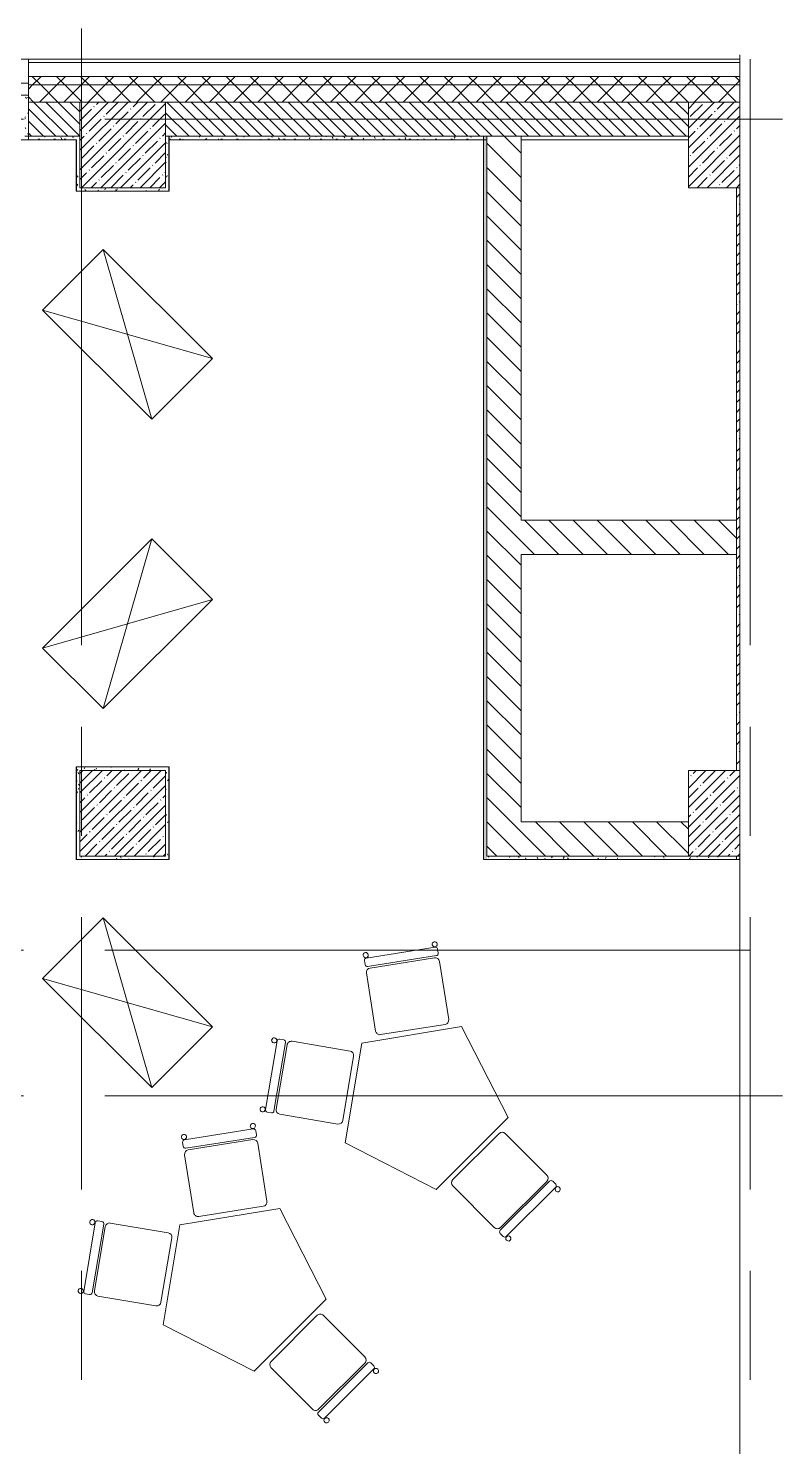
# Model space of a CAD drawing. Header units: millimetres. Extents: x 35111 to 235598, y -8553 to 29000.
# Drawn here: x 80350 to 84750, y 19254 to 27530 of the extents above; entities that cross this region are included whole.
import ezdxf

# ---------------------------------------------------------------- set-up
doc = ezdxf.new("R2010")
doc.units = ezdxf.units.MM
doc.linetypes.add('Осевая', pattern=[3175, 635, -476.25, 1587.5, -476.25])
for name, color, linetype, lineweight in [('A-DETL-GENF', 7, 'Continuous', 9), ('A-GLAZ', 7, 'Continuous', 9), ('A-GLAZ-1', 7, 'Continuous', 13), ('A-WALL', 7, 'Continuous', 9), ('I-WALL', 7, 'Continuous', 9), ('S-COLS', 7, 'Continuous', 9), ('Оси', 7, 'Continuous', 9), ('Оси-2', 7, 'Осевая', 9)]:
    doc.layers.add(name, color=color, linetype=linetype, lineweight=lineweight)
for name, color, linetype, lineweight, true_color in [('A-WALL-1', 7, 'Continuous', 9, 0x3c3c3c), ('A-WALL-FNSH-1', 7, 'Continuous', 9, 0x3c3c3c), ('I-FURN-1', 7, 'Continuous', 9, 0xf0f0f0)]:
    doc.layers.add(name, color=color, linetype=linetype, lineweight=lineweight, true_color=true_color)
pattern_1 = [(45, (0, 0), (-57.02463, 57.02463), []), (45, (57.025, 0), (-57.02463, 57.02463), [100.806, -20.161, 3.353, -16.808])]
pattern_2 = [(45, (0, 0), (-70.71068, 70.71068), []), (135, (0, 0), (-70.71068, -70.71068), [])]
pattern_3 = [(135, (0, 0), (-70.71068, -70.71068), [])]
pattern_4 = [(0, (0, 0), (121.92, 30.48), [10.058, -81.382, 10.058, -81.382, -487.68]), (0, (0, 0), (121.92, 30.48), [-182.88, 10.058, -172.822, 10.058, -81.382, -213.36]), (0, (0, 0), (121.92, 30.48), [-457.2, 10.058, -50.902, 10.058, -142.342]), (120, (45.72, 15.24), (-87.356454, 90.345817), [10.058, -81.382, 10.058, -81.382, -487.68]), (120, (45.72, 15.24), (-87.356454, 90.345817), [-182.88, 10.058, -172.822, 10.058, -81.382, -213.36]), (120, (45.72, 15.24), (-87.356454, 90.345817), [-457.2, 10.058, -50.902, 10.058, -142.342]), (240, (60.96, 76.2), (-34.563546, -120.825817), [10.058, -81.382, 10.058, -81.382, -487.68]), (240, (60.96, 76.2), (-34.563546, -120.825817), [-182.88, 10.058, -172.822, 10.058, -81.382, -213.36]), (240, (60.96, 76.2), (-34.563546, -120.825817), [-457.2, 10.058, -50.902, 10.058, -142.342])]

# ---------------------------------------------------------------- blocks, each defined once
blk = doc.blocks.new('BSC_Колонна _Прямоугольная - 500х500-23287078-План размещения напольных электротехнических лючков и розеток 3 этажа в осях 12-23')
at = {"layer": 'S-COLS'}
h = blk.add_hatch(dxfattribs=at)
h.set_pattern_fill('FP_18', color=256, style=0, pattern_type=2)
h.set_pattern_definition([(45, (-84450, -22950), (-57.02463, 57.02463), []), (45, (-84392.975, -22950), (-57.02463, 57.02463), [100.806, -20.161, 3.353, -16.808])])
h.paths.add_polyline_path([(-250, -250), (50.7, -250), (50.7, 250), (-250, 250)])
for p, q in [((50.7, 250), (-250, 250)), ((-250, 250), (-250, -250)), ((-250, -250), (50.7, -250))]:
    blk.add_line(p, q, dxfattribs=at)
blk = doc.blocks.new('120_Окно_СКБ_2Ст - 120_Окно_СКБ_2Ст 3100х2500 _мал_створка слева_ 2-19089248-План размещения напольных электротехнических лючков и розеток 3 этажа в осях 12-23')
at = {"layer": 'A-GLAZ'}
for p, q in [((1550, -5), (-1550, -5)), ((-1530, -75), (-1500, -75)), ((-1430, -55), (600, -55)), ((600, -65), (-1430, -65)), ((670, -75), (700, -75)), ((770, -55), (1430, -55)), ((1430, -65), (770, -65)), ((1500, -75), (1530, -75))]:
    blk.add_line(p, q, dxfattribs=at)
at = {"layer": 'A-GLAZ-1'}
for p, q in [((-1550, -75), (-1550, -5)), ((-1550, -5), (-1480, -5)), ((-1480, -75), (-1550, -75)), ((-1480, -75), (-1500, -75)), ((-1500, -75), (-1500, -85)), ((-1480, -5), (-1480, -75)), ((650, -35), (-1480, -35)), ((-1480, -35), (-1480, -75)), ((-1430, -85), (-1430, -35)), ((600, -85), (600, -35)), ((650, -75), (650, -5)), ((650, -5), (720, -5)), ((650, -75), (650, -35)), ((720, -75), (650, -75)), ((670, -75), (650, -75)), ((670, -85), (670, -75)), ((720, -75), (700, -75)), ((700, -75), (700, -85)), ((720, -5), (720, -75)), ((1480, -35), (720, -35)), ((720, -35), (720, -75)), ((770, -85), (770, -35)), ((1430, -85), (1430, -35)), ((1480, -75), (1480, -5)), ((1480, -5), (1550, -5)), ((1480, -75), (1480, -35)), ((1550, -75), (1480, -75)), ((1500, -75), (1480, -75)), ((1500, -85), (1500, -75)), ((1550, -5), (1550, -75)), ((-1500, -85), (670, -85)), ((670, -85), (-1500, -85)), ((700, -85), (1500, -85)), ((1500, -85), (700, -85))]:
    blk.add_line(p, q, dxfattribs=at)
blk = doc.blocks.new('BSC_Колонна _Прямоугольная - 500х500-V48-План размещения напольных электротехнических лючков и розеток 3 этажа в осях 12-23')
at = {"layer": 'S-COLS'}
h = blk.add_hatch(dxfattribs=at)
h.set_pattern_fill('FP_49', color=256, style=0, pattern_type=2)
h.set_pattern_definition([(45, (-80900, -22950), (-57.02463, 57.02463), []), (45, (-80842.975, -22950), (-57.02463, 57.02463), [100.806, -20.161, 3.353, -16.808])])
h.paths.add_polyline_path([(-250, -250), (250, -250), (250, 250), (-250, 250)])
for p, q in [((250, 250), (-250, 250)), ((-250, 250), (-250, -250)), ((250, -250), (250, 250)), ((-250, -250), (250, -250))]:
    blk.add_line(p, q, dxfattribs=at)
blk = doc.blocks.new('Шкаф параметрический - 1_303-26231832-План размещения напольных электротехнических лючков и розеток 3 этажа в осях 12-23')
at = {"layer": 'I-FURN-1'}
for p, q in [((0, 0), (900, 500)), ((0, 500), (900, 0)), ((900, 500), (0, 500)), ((0, 500), (0, 0)), ((0, 0), (0, 500)), ((0, 500), (900, 500)), ((900, 0), (900, 500)), ((900, 500), (900, 0)), ((0, 0), (900, 0)), ((900, 0), (0, 0))]:
    blk.add_line(p, q, dxfattribs=at)
blk = doc.blocks.new('Шкаф параметрический - 1_303-26231838-План размещения напольных электротехнических лючков и розеток 3 этажа в осях 12-23')
at = {"layer": 'I-FURN-1'}
for p, q in [((0, 0), (900, -500)), ((0, -500), (900, 0)), ((900, 0), (0, 0)), ((0, 0), (0, -500)), ((0, -500), (0, 0)), ((0, 0), (900, 0)), ((900, -500), (900, 0)), ((900, 0), (900, -500)), ((0, -500), (900, -500)), ((900, -500), (0, -500))]:
    blk.add_line(p, q, dxfattribs=at)
blk = doc.blocks.new('Стол 5ти угольный - 1_288-26232680-План размещения напольных электротехнических лючков и розеток 3 этажа в осях 12-23')
at = {"layer": 'I-FURN-1'}
for p, q in [((0, 455), (-480, 111.7)), ((-480, 111.7), (0, 455)), ((480, 111.7), (0, 455)), ((0, 455), (480, 111.7)), ((-480, 111.7), (-297, -456)), ((-297, -456), (-480, 111.7)), ((297, -456), (480, 111.7)), ((480, 111.7), (297, -456)), ((-297, -456), (297, -456)), ((297, -456), (-297, -456))]:
    blk.add_line(p, q, dxfattribs=at)
blk = doc.blocks.new('Стул Breuer - 1_9а-V123-План размещения напольных электротехнических лючков и розеток 3 этажа в осях 12-23')
at = {"layer": 'I-FURN-1'}
for p, q in [((-215.9, 215.9), (-215.9, -127)), ((190.5, 241.3), (-190.5, 241.3)), ((215.9, -127), (215.9, 215.9)), ((203.2, -163.5), (-203.2, -163.5)), ((-190.5, -152.4), (190.5, -152.4)), ((-215.9, -176.2), (-215.9, -200.8)), ((-203.2, -213.5), (203.2, -213.5)), ((215.9, -200.8), (215.9, -176.2))]:
    blk.add_line(p, q, dxfattribs=at)
for centre, radius, start, end in [((-190.5, 215.9), 25.4, 90, 180), ((190.5, 215.9), 25.4, 0, 90), ((-190.5, -127), 25.4, 180, 270), ((-203.2, -176.2), 12.7, 90, 180), ((190.5, -127), 25.4, 270, 360), ((203.2, -176.2), 12.7, 360, 90), ((-203.5, -230.6), 15.1, 360, 180), ((-203.5, -230.6), 15.1, 180, 360), ((-203.2, -200.8), 12.7, 180, 270), ((203.7, -230.6), 15.1, 360, 180), ((203.7, -230.6), 15.1, 180, 360), ((203.2, -200.8), 12.7, 270, 360)]:
    blk.add_arc(centre, radius, start, end, dxfattribs=at)
blk = doc.blocks.new('DET_L_Линия разрыва - М100-V187-План размещения напольных электротехнических лючков и розеток 3 этажа в осях 12-23')
at = {"layer": 'A-DETL-GENF'}
blk.add_line((24074.2, 0), (12339.9, 0), dxfattribs=at)

msp = doc.modelspace()

# ---------------------------------------------------------------- hatches: boundary and pattern name
at = {"layer": 'A-WALL'}
h = msp.add_hatch(dxfattribs=at)
h.set_pattern_fill('FP_20', color=256, style=0, pattern_type=2)
h.set_pattern_definition(pattern_2)
h.paths.add_polyline_path([(84500.7, 27200), (84500.7, 27250), (80350, 27250), (80350, 27200), (81914.4, 27200)])
h.paths.add_polyline_path([(76350, 27200), (77250, 27200), (77250, 27250), (76350, 27250)])
h.paths.add_polyline_path([(73907.1, 27200), (74250, 27200), (74250, 27250), (72910, 27250), (72910, 27200), (73179.2, 27200)])
h.paths.add_polyline_path([(70810, 27200), (70810, 27250), (69610, 27250), (69610, 27200), (70267.5, 27200)])
h.paths.add_polyline_path([(67110, 27200), (67110, 27250), (66560, 27250), (66560, 27200), (66627.8, 27200)])
h = msp.add_hatch(dxfattribs=at)
h.set_pattern_fill('FP_20', color=256, style=0, pattern_type=2)
h.set_pattern_definition(pattern_2)
h.paths.add_polyline_path([(84500.7, 27100), (84500.7, 27200), (80350, 27200), (80350, 27100), (81914.4, 27100)])
h.paths.add_polyline_path([(76818.9, 27100), (77250, 27100), (77250, 27200), (76350, 27200), (76350, 27100)])
h.paths.add_polyline_path([(74250, 27100), (74250, 27200), (72910, 27200), (72910, 27100), (73907.1, 27100)])
h.paths.add_polyline_path([(70810, 27100), (70810, 27200), (69610, 27200), (69610, 27100), (70267.5, 27100)])
h.paths.add_polyline_path([(67110, 27100), (67110, 27200), (66560, 27200), (66560, 27100), (66627.8, 27100)])
h = msp.add_hatch(dxfattribs=at)
h.set_pattern_fill('FP_19', color=256, style=0, pattern_type=2)
h.set_pattern_definition([(135, (0, 0), (-35.35534, -35.35534), [])])
h.paths.add_polyline_path([(84200, 26900), (84200, 27100), (81150, 27100), (81150, 26900), (83225.1, 26900)])
h.paths.add_polyline_path([(80350, 26900), (80650, 26900), (80650, 27100), (80350, 27100), (80350, 26943.3)])
h.paths.add_polyline_path([(76454.9, 26900), (76750, 26900), (76750, 27100), (76350, 27100), (76350, 26900)])
h.paths.add_polyline_path([(74250, 26900), (74250, 27100), (74040, 27100), (74040, 26900), (74061, 26900)])
h.paths.add_polyline_path([(73540, 26900), (73540, 27100), (72910, 27100), (72910, 26900), (73361.2, 26900)])
h.paths.add_polyline_path([(69610, 26900), (70310, 26900), (70310, 27100), (69610, 27100)])
h.paths.add_polyline_path([(66781, 26900), (67110, 26900), (67110, 27100), (66760, 27100), (66760, 26900), (66780, 26900)])
at = {"layer": 'I-WALL'}
h = msp.add_hatch(dxfattribs=at)
h.set_pattern_fill('FP_71', color=256, style=0, pattern_type=2)
h.set_pattern_definition(pattern_4)
h.paths.add_polyline_path([(80350, 26900), (80350, 27140), (80330, 27140), (80330, 26900)])
h = msp.add_hatch(dxfattribs=at)
h.set_pattern_fill('FP_71', color=256, style=0, pattern_type=2)
h.set_pattern_definition(pattern_4)
h.paths.add_polyline_path([(80630, 26880), (80650, 26880), (80650, 26900), (80350, 26900), (80350, 26880), (80458.6, 26880)])
h = msp.add_hatch(dxfattribs=at)
h.set_pattern_fill('FP_71', color=256, style=0, pattern_type=2)
h.set_pattern_definition(pattern_4)
h.paths.add_polyline_path([(81170, 26600), (81170, 26900), (81150, 26900), (81150, 26600)])
h = msp.add_hatch(dxfattribs=at)
h.set_pattern_fill('FP_71', color=256, style=0, pattern_type=2)
h.set_pattern_definition(pattern_4)
h.paths.add_polyline_path([(83025.1, 26880), (83025.1, 26900), (81170, 26900), (81170, 26880), (81914.4, 26880)])
h = msp.add_hatch(dxfattribs=at)
h.set_pattern_fill('FP_71', color=256, style=0, pattern_type=2)
h.set_pattern_definition(pattern_4)
h.paths.add_polyline_path([(83005.1, 22680), (83025.1, 22680), (83025.1, 26900), (83005.1, 26900), (83005.1, 23919.2)])
h = msp.add_hatch(dxfattribs=at)
h.set_pattern_fill('FP_21', color=256, style=0, pattern_type=2)
h.set_pattern_definition(pattern_3)
h.paths.add_polyline_path([(83025.1, 24259.9), (83225.1, 24259.9), (83225.1, 26900), (83025.1, 26900), (83025.1, 26880)])
h = msp.add_hatch(dxfattribs=at)
h.set_pattern_fill('FP_71', color=256, style=0, pattern_type=2)
h.set_pattern_definition(pattern_4)
h.paths.add_polyline_path([(80630, 26580), (80650, 26580), (80650, 26880), (80630, 26879)])
h = msp.add_hatch(dxfattribs=at)
h.set_pattern_fill('FP_71', color=256, style=0, pattern_type=2)
h.set_pattern_definition(pattern_4)
h.paths.add_polyline_path([(80650, 26580), (81170, 26580), (81170, 26600), (80650, 26600)])
h = msp.add_hatch(dxfattribs=at)
h.set_pattern_fill('FP_17', color=256, style=0, pattern_type=2)
h.set_pattern_definition(pattern_1)
h.paths.add_polyline_path([(84500.7, 22680), (84500.7, 22700), (84480, 22700), (84480, 22680)])
h.paths.add_polyline_path([(84480, 23200), (84500.7, 23200), (84500.7, 26600), (84480, 26600), (84480, 23919.2)])
h = msp.add_hatch(dxfattribs=at)
h.set_pattern_fill('FP_21', color=256, style=0, pattern_type=2)
h.set_pattern_definition(pattern_3)
h.paths.add_polyline_path([(84480, 24460), (84480, 24660), (83225.1, 24660), (83225.1, 24460)])
h = msp.add_hatch(dxfattribs=at)
h.set_pattern_fill('FP_21', color=256, style=0, pattern_type=2)
h.set_pattern_definition(pattern_3)
h.paths.add_polyline_path([(83225.1, 22700), (83225.1, 24259.9), (83025.1, 24259.9), (83025.1, 22700)])
h = msp.add_hatch(dxfattribs=at)
h.set_pattern_fill('FP_71', color=256, style=0, pattern_type=2)
h.set_pattern_definition(pattern_4)
h.paths.add_polyline_path([(81150, 23200), (81150, 23220), (80630, 23220), (80630, 23200), (80650, 23200)])
h = msp.add_hatch(dxfattribs=at)
h.set_pattern_fill('FP_71', color=256, style=0, pattern_type=2)
h.set_pattern_definition(pattern_4)
h.paths.add_polyline_path([(80650, 22680), (80650, 23200), (80630, 23200), (80630, 22680)])
h = msp.add_hatch(dxfattribs=at)
h.set_pattern_fill('FP_71', color=256, style=0, pattern_type=2)
h.set_pattern_definition(pattern_4)
h.paths.add_polyline_path([(81150, 22680), (81170, 22680), (81170, 23220), (81150, 23220), (81150, 22700)])
h = msp.add_hatch(dxfattribs=at)
h.set_pattern_fill('FP_21', color=256, style=0, pattern_type=2)
h.set_pattern_definition(pattern_3)
h.paths.add_polyline_path([(83225.1, 22700), (84200, 22700), (84200, 22900), (83225.1, 22900)])
h = msp.add_hatch(dxfattribs=at)
h.set_pattern_fill('FP_71', color=256, style=0, pattern_type=2)
h.set_pattern_definition(pattern_4)
h.paths.add_polyline_path([(81150, 22680), (81150, 22700), (80650, 22700), (80650, 22680)])
h = msp.add_hatch(dxfattribs=at)
h.set_pattern_fill('FP_71', color=256, style=0, pattern_type=2)
h.set_pattern_definition(pattern_4)
h.paths.add_polyline_path([(84200, 22680), (84480, 22680), (84480, 22700), (83025.1, 22700), (83025.1, 22680)])
at = {"layer": 'S-COLS'}
h = msp.add_hatch(dxfattribs=at)
h.set_pattern_fill('FP_17', color=256, style=0, pattern_type=2)
h.set_pattern_definition(pattern_1)
h.paths.add_polyline_path([(80650, 26600), (81150, 26600), (81150, 27100), (80650, 27100), (80650, 26900)])
h = msp.add_hatch(dxfattribs=at)
h.set_pattern_fill('FP_17', color=256, style=0, pattern_type=2)
h.set_pattern_definition(pattern_1)
h.paths.add_polyline_path([(84200, 26600), (84500.7, 26600), (84500.7, 27100), (84200, 27100), (84200, 26900)])

# ---------------------------------------------------------------- linework, layer by layer
at = {"layer": 'A-WALL'}
for p, q in [((77250, 27350), (80350, 27350)), ((84500.7, 27330), (80350, 27330)), ((84500.7, 27250), (80350, 27250)), ((84500.7, 27200), (80350, 27200)), ((84200, 26900), (84200, 27100)), ((80650, 26900), (80330, 26900)), ((83025.1, 26900), (81150, 26900)), ((83005.1, 26900), (83005.1, 22679)), ((80630, 26580), (80630, 26880)), ((83005.1, 26879), (83004.1, 26879)), ((84480, 22700), (84480, 22680))]:
    msp.add_line(p, q, dxfattribs=at)
at = {"layer": 'A-WALL-1'}
for p, q in [((80350, 27330), (80350, 26880)), ((80350, 27140), (80330, 27140)), ((80350, 27100), (84500.7, 27100)), ((80650, 26600), (80650, 27100)), ((81150, 27100), (81150, 26600)), ((83025.1, 26900), (84200, 26900)), ((83025.1, 26900), (83025.1, 22700)), ((83225.1, 24660), (83225.1, 26900)), ((80350, 26880), (80630, 26880)), ((81170, 26880), (83025.1, 26880)), ((80630, 26580), (81170, 26580)), ((81150, 26600), (80650, 26600)), ((84500.7, 26600), (84480, 26600)), ((84480, 26600), (84480, 23200)), ((84480, 24660), (83225.1, 24660)), ((83225.1, 24460), (84480, 24460)), ((83225.1, 22900), (83225.1, 24460)), ((81170, 23220), (80630, 23220)), ((80630, 23220), (80630, 22680)), ((81170, 22680), (81170, 23220)), ((84200, 22900), (83225.1, 22900)), ((80630, 22680), (81170, 22680)), ((83005.1, 22680), (84500.7, 22680)), ((83025.1, 22700), (84200, 22700))]:
    msp.add_line(p, q, dxfattribs=at)
at = {"layer": 'A-WALL-FNSH-1'}
for p, q in [((84500.7, 27350), (80350, 27350)), ((80350, 27350), (80350, 27330)), ((81170, 26900), (81170, 26580)), ((81171, 26880), (81171, 26900)), ((80350, 26880), (80350, 26879)), ((80350, 26879), (80629, 26879)), ((80629, 26879), (80629, 26579)), ((81171, 26579), (81171, 26879)), ((81171, 26879), (83004.1, 26879)), ((83004.1, 26879), (83004.1, 22679)), ((80629, 26579), (81171, 26579)), ((81171, 23221), (80629, 23221)), ((80629, 23221), (80629, 22679)), ((81171, 22679), (81171, 23221)), ((80629, 22679), (81171, 22679)), ((83004.1, 22679), (84500.7, 22679))]:
    msp.add_line(p, q, dxfattribs=at)
at = {"layer": 'I-WALL'}
for p, q in [((77270, 26880), (80350, 26880)), ((80350, 26880), (77271, 26880)), ((80350, 26879), (77271, 26879)), ((84200, 26880), (83225.1, 26880))]:
    msp.add_line(p, q, dxfattribs=at)
at = {"layer": 'S-COLS'}
for p, q in [((81150, 27100), (80650, 27100)), ((80650, 27100), (80650, 26900)), ((81150, 26900), (81150, 27100)), ((84500.7, 27100), (84200, 27100)), ((84200, 27100), (84200, 26900)), ((80650, 26900), (80650, 26600)), ((81150, 26600), (81150, 26900)), ((84200, 26900), (84200, 26600)), ((80650, 26600), (81150, 26600)), ((84200, 26600), (84500.7, 26600))]:
    msp.add_line(p, q, dxfattribs=at)
at = {"layer": 'Оси'}
for p, q in [((80660, 25030), (80660, 27530)), ((84560, 24850), (84560, 27350)), ((82250, 27000), (84750, 27000)), ((82060, 22150), (84560, 22150)), ((82250, 21300), (84750, 21300))]:
    msp.add_line(p, q, dxfattribs=at)
at = {"layer": 'Оси-2'}
for p, q in [((38410.7, 27000), (82250, 27000)), ((80660, 593.7), (80660, 25030)), ((84560, 593.7), (84560, 24850)), ((38410.7, 22150), (82060, 22150)), ((38410.7, 21300), (82250, 21300))]:
    msp.add_line(p, q, dxfattribs=at)

# ---------------------------------------------------------------- block references
at = {"layer": 'A-DETL-GENF', "rotation": 90.00000000000031}
msp.add_blockref('DET_L_Линия разрыва - М100-V187-План размещения напольных электротехнических лючков и розеток 3 этажа в осях 12-23', (84500.7, 3301.1), dxfattribs=at)
at = {"layer": 'A-GLAZ'}
msp.add_blockref('120_Окно_СКБ_2Ст - 120_Окно_СКБ_2Ст 3100х2500 _мал_створка слева_ 2-19089248-План размещения напольных электротехнических лючков и розеток 3 этажа в осях 12-23', (78800, 27215), dxfattribs=at)
at = {"layer": 'I-FURN-1'}
for name, p, rotation in [('Шкаф параметрический - 1_303-26231832-План размещения напольных электротехнических лючков и розеток 3 этажа в осях 12-23', (80433.3, 25886.2), 314.9999999999998), ('Шкаф параметрический - 1_303-26231838-План размещения напольных электротехнических лючков и розеток 3 этажа в осях 12-23', (80433.3, 23913.8), 44.99999999999972), ('Шкаф параметрический - 1_303-26231832-План размещения напольных электротехнических лючков и розеток 3 этажа в осях 12-23', (80433.3, 21986.2), 314.9999999999998), ('Стул Breuer - 1_9а-V123-План размещения напольных электротехнических лючков и розеток 3 этажа в осях 12-23', (82555.2, 21925.7), 188.940429214253), ('Стол 5ти угольный - 1_288-26232680-План размещения напольных электротехнических лючков и розеток 3 этажа в осях 12-23', (82616.3, 21286.5), 44.99999999999972), ('Стул Breuer - 1_9а-V123-План размещения напольных электротехнических лючков и розеток 3 этажа в осях 12-23', (81977.8, 21385.1), 260.451427907012), ('Стул Breuer - 1_9а-V123-План размещения напольных электротехнических лючков и розеток 3 этажа в осях 12-23', (81494.5, 20865), 188.940429214253), ('Стул Breuer - 1_9а-V123-План размещения напольных электротехнических лючков и розеток 3 этажа в осях 12-23', (83131.4, 20775.2), 44.89990253170337), ('Стол 5ти угольный - 1_288-26232680-План размещения напольных электротехнических лючков и розеток 3 этажа в осях 12-23', (81555.6, 20225.8), 44.99999999999972), ('Стул Breuer - 1_9а-V123-План размещения напольных электротехнических лючков и розеток 3 этажа в осях 12-23', (80917.1, 20324.5), 260.451427907012), ('Стул Breuer - 1_9а-V123-План размещения напольных электротехнических лючков и розеток 3 этажа в осях 12-23', (82070.7, 19714.5), 44.89990253170337)]:
    msp.add_blockref(name, p, dxfattribs=dict(at, rotation=rotation))
at = {"layer": 'S-COLS'}
for name, p in [('BSC_Колонна _Прямоугольная - 500х500-V48-План размещения напольных электротехнических лючков и розеток 3 этажа в осях 12-23', (80900, 22950)), ('BSC_Колонна _Прямоугольная - 500х500-23287078-План размещения напольных электротехнических лючков и розеток 3 этажа в осях 12-23', (84450, 22950))]:
    msp.add_blockref(name, p, dxfattribs=at)

doc.saveas('drawing.dxf')
